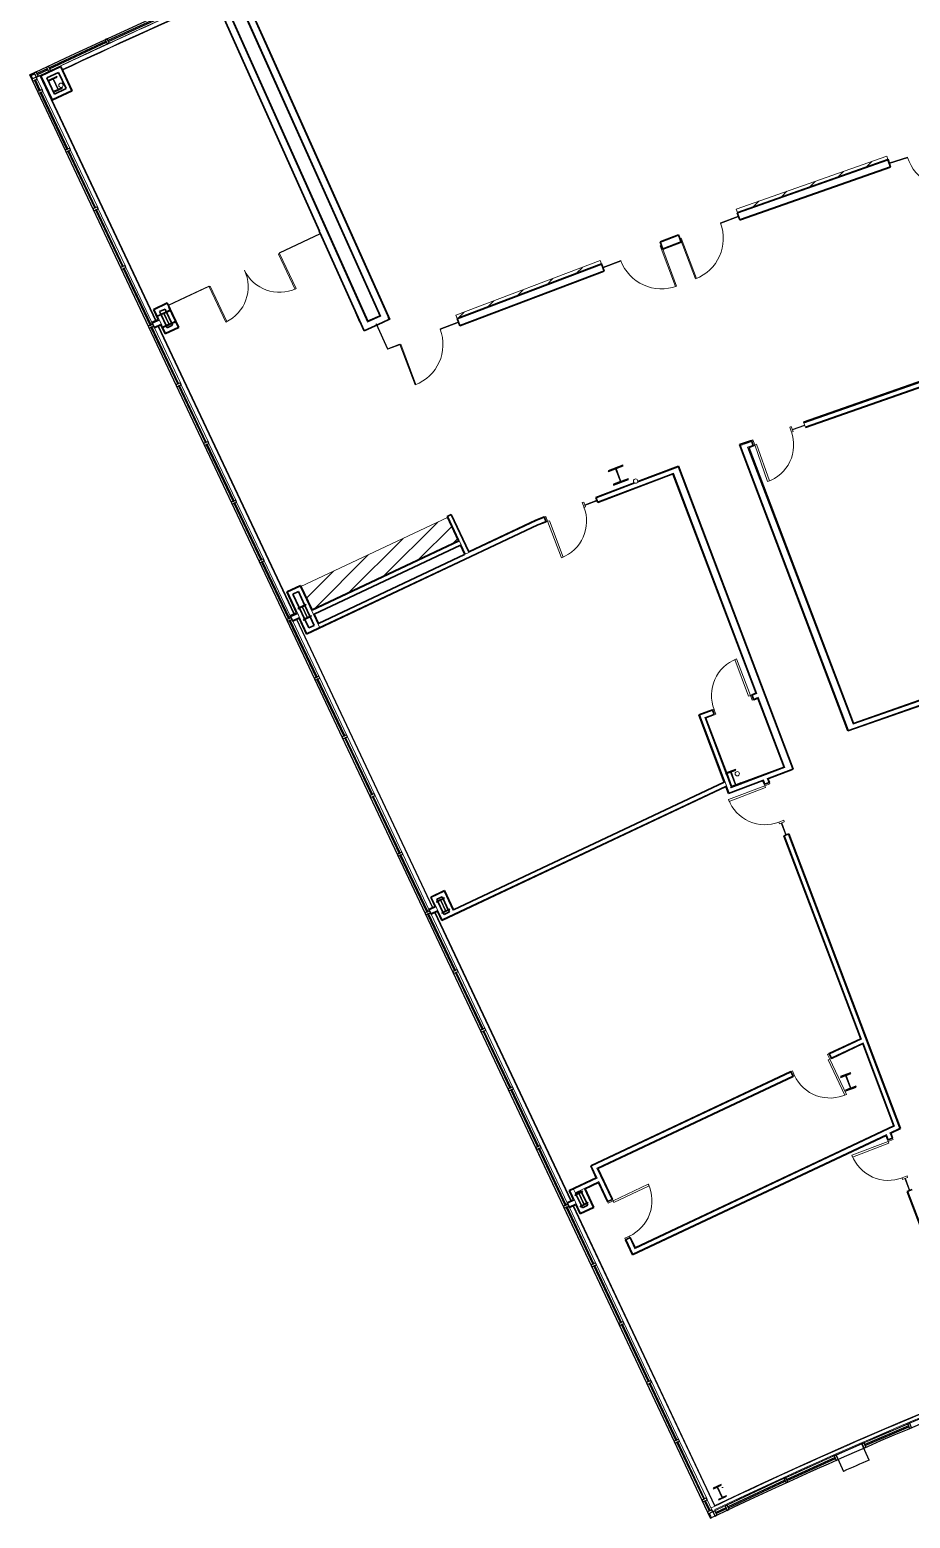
# Model space of a CAD drawing. Header units: millimetres. Extents: x -15988 to 119026, y 0 to 105082.
# Drawn here: x -15988 to 4688, y 0 to 34971 of the extents above; entities that cross this region are included whole.
import ezdxf

# ---------------------------------------------------------------- set-up
doc = ezdxf.new("R2010")
doc.units = ezdxf.units.MM
doc.header["$LTSCALE"] = 25
doc.header["$MEASUREMENT"] = 0
doc.layers.add('PLANON_CONSTRUCTION', color=8, linetype='CONTINUOUS', lineweight=18)
doc.layers.add('PLANON_FLOOR_POLYLINE', color=5, linetype='CONTINUOUS')
pattern_1 = [(0, (0, 0), (61.44, 15.36), [2.534, -43.546, 2.534, -43.546, -245.76]), (0, (0, 0), (61.44, 15.36), [-92.16, 2.534, -89.626, 2.534, -43.546, -107.52]), (0, (0, 0), (61.44, 15.36), [-230.4, 2.534, -28.186, 2.534, -74.266]), (120, (23.04, 7.68), (-44.02215, 45.5286), [2.534, -43.546, 2.534, -43.546, -245.76]), (120, (23.04, 7.68), (-44.02215, 45.5286), [-92.16, 2.534, -89.626, 2.534, -43.546, -107.52]), (120, (23.04, 7.68), (-44.02215, 45.5286), [-230.4, 2.534, -28.186, 2.534, -74.266]), (240, (30.72, 38.4), (-17.41785, -60.8886), [2.534, -43.546, 2.534, -43.546, -245.76]), (240, (30.72, 38.4), (-17.41785, -60.8886), [-92.16, 2.534, -89.626, 2.534, -43.546, -107.52]), (240, (30.72, 38.4), (-17.41785, -60.8886), [-230.4, 2.534, -28.186, 2.534, -74.266])]

msp = doc.modelspace()

# ---------------------------------------------------------------- hatches: boundary and pattern name
at = {"layer": 'PLANON_CONSTRUCTION'}
msp.add_hatch(color=256, dxfattribs=at).paths.add_polyline_path([(190, 430), (374, 516), (369, 528), (280, 486), (163, 736), (251, 778), (246, 790), (62, 703), (67, 691), (156, 733), (273, 483), (186, 440), (187, 437)], flags=0)
at = {"layer": 'PLANON_CONSTRUCTION', "lineweight": 9}
h = msp.add_hatch(dxfattribs=at)
h.set_pattern_fill('FP_1', color=256, style=0, pattern_type=2)
h.set_pattern_definition(pattern_1)
h.paths.add_polyline_path([(278, 721), (287, 723), (287, 724), (278, 722), (278, 721)], flags=0)
h = msp.add_hatch(dxfattribs=at)
h.set_pattern_fill('FP_1', color=256, style=0, pattern_type=2)
h.set_pattern_definition(pattern_1)
h.paths.add_polyline_path([(81, 672), (82, 672), (82, 673), (81, 672)], flags=0)

# ---------------------------------------------------------------- linework, layer by layer
at = {"layer": 'PLANON_CONSTRUCTION', "lineweight": 30}
for p, q in [((-11628, 35690), (-9184, 30238)), ((-8051, 28122), (-11475, 35758)), ((-11186, 35888), (-7763, 28252)), ((-7540, 28168), (-11032, 35957)), ((-15262, 34112), (-15733, 33890)), ((-15589, 33839), (-15313, 33969)), ((-15313, 33969), (-15135, 33591)), ((-14991, 33539), (-15262, 34112)), ((-15733, 33890), (-15462, 33317)), ((-15411, 33461), (-15589, 33839)), ((-15135, 33591), (-15411, 33461)), ((-15462, 33317), (-14991, 33539)), ((4163, 31920), (638, 30680)), ((4224, 31746), (4163, 31920)), ((4167, 31921), (4166, 31921)), ((4166, 31921), (4222, 31745)), ((4223, 31746), (4167, 31921)), ((701, 30507), (4224, 31746)), ((4222, 31745), (4223, 31746)), ((638, 30680), (622, 30674)), ((622, 30674), (687, 30502)), ((687, 30502), (701, 30507)), ((-9184, 30238), (-9190, 30236)), ((-9190, 30236), (-9137, 30124)), ((-9137, 30124), (-9134, 30125)), ((-9134, 30125), (-8136, 27900)), ((-756, 30153), (-1183, 29991)), ((-691, 29980), (-756, 30153)), ((-1183, 29991), (-1118, 29818)), ((-1118, 29818), (-691, 29980)), ((-2561, 29469), (-5951, 28185)), ((-2496, 29297), (-2561, 29469)), ((-5885, 28013), (-2496, 29297)), ((-12760, 28553), (-13081, 28401)), ((-13081, 28401), (-12971, 28167)), ((-12938, 28349), (-12811, 28409)), ((-12909, 28288), (-12938, 28349)), ((-12811, 28409), (-12783, 28348)), ((-12776, 28334), (-12658, 28084)), ((-12489, 27979), (-12760, 28553)), ((-12971, 28167), (-13120, 28096)), ((-13120, 28096), (-13061, 27970)), ((-13061, 27970), (-12911, 28040)), ((-12911, 28040), (-12811, 27828)), ((-12784, 28024), (-12902, 28274)), ((-12811, 27828), (-12489, 27979)), ((-12760, 27971), (-12778, 28010)), ((-12633, 28031), (-12760, 27971)), ((-12652, 28070), (-12633, 28031)), ((-8136, 27900), (-7708, 28092)), ((-7763, 28252), (-8051, 28122)), ((-7708, 28092), (-7540, 28168)), ((-7708, 28092), (-7708, 28092)), ((-5951, 28185), (-5885, 28013)), ((9184, 28202), (2182, 25751)), ((2226, 25627), (9225, 28085)), ((960, 25322), (678, 25224)), ((678, 25224), (3226, 18496)), ((895, 25159), (1040, 25210)), ((1001, 25206), (960, 25322)), ((3357, 18675), (895, 25159)), ((-2650, 23867), (-883, 24536)), ((-755, 24717), (-1711, 24355)), ((-883, 24536), (1068, 19384)), ((1941, 17599), (-755, 24717)), ((-1789, 24326), (-2694, 23983)), ((-2694, 23983), (-2650, 23867)), ((-6091, 23582), (-6189, 23536)), ((-6189, 23536), (-5918, 22962)), ((-5678, 22707), (-6091, 23582)), ((-4101, 23450), (-5678, 22707)), ((-3906, 23524), (-4101, 23450)), ((-3862, 23408), (-3906, 23524)), ((-9486, 20774), (-4053, 23336)), ((-4053, 23336), (-3862, 23408)), ((-5918, 22962), (-9359, 21340)), ((-9313, 21242), (-5872, 22864)), ((-5872, 22864), (-5776, 22660)), ((-5776, 22643), (-9210, 21024)), ((-5776, 22660), (-5782, 22657)), ((-5782, 22657), (-5776, 22643)), ((-9630, 21914), (-9951, 21762)), ((-9951, 21762), (-9721, 21274)), ((-9808, 21711), (-9681, 21770)), ((-9660, 21397), (-9808, 21711)), ((-9681, 21770), (-9534, 21457)), ((-9359, 21340), (-9630, 21914)), ((3226, 18496), (12530, 21752)), ((12499, 21872), (3357, 18675)), ((-9535, 21132), (-9653, 21382)), ((-9527, 21442), (-9408, 21191)), ((-9721, 21274), (-9871, 21204)), ((-9871, 21204), (-9811, 21077)), ((-9811, 21077), (-9662, 21148)), ((-9662, 21148), (-9486, 20774)), ((-9434, 20918), (-9528, 21117)), ((-9401, 21176), (-9308, 20978)), ((-9210, 21024), (-9313, 21242)), ((-9308, 20978), (-9434, 20918)), ((1068, 19384), (970, 19347)), ((970, 19347), (1014, 19231)), ((1014, 19231), (1112, 19268)), ((1112, 19268), (1725, 17650)), ((44, 18996), (-277, 18874)), ((88, 18880), (44, 18996)), ((-277, 18874), (323, 17290)), ((-117, 18802), (88, 18880)), ((371, 17512), (-117, 18802)), ((492, 17194), (378, 17494)), ((1725, 17650), (713, 17267)), ((1347, 17374), (1941, 17599)), ((-6312, 14043), (361, 17189)), ((323, 17290), (-6036, 14292)), ((361, 17189), (424, 17024)), ((424, 17024), (1231, 17330)), ((1231, 17330), (1264, 17244)), ((1264, 17244), (1380, 17288)), ((1380, 17288), (1347, 17374)), ((1839, 16076), (1723, 16033)), ((1723, 16033), (3528, 11266)), ((4460, 9155), (1839, 16076)), ((-6250, 14746), (-6572, 14594)), ((-6036, 14292), (-6250, 14746)), ((-6468, 14375), (-6618, 14304)), ((-6572, 14594), (-6468, 14375)), ((-6428, 14543), (-6302, 14602)), ((-6410, 14504), (-6428, 14543)), ((-6285, 14239), (-6404, 14490)), ((-6302, 14602), (-6283, 14563)), ((-6277, 14550), (-6159, 14298)), ((-6618, 14304), (-6565, 14192)), ((-6565, 14192), (-6416, 14263)), ((-6416, 14263), (-6312, 14043)), ((-6260, 14187), (-6279, 14226)), ((-6134, 14246), (-6260, 14187)), ((-6152, 14285), (-6134, 14246)), ((3528, 11266), (2783, 10915)), ((2783, 10915), (2836, 10803)), ((2836, 10803), (3572, 11150)), ((3572, 11150), (4303, 9218)), ((1887, 10492), (-2814, 8276)), ((1940, 10380), (1887, 10492)), ((-2649, 8217), (1940, 10380)), ((4303, 9218), (-1771, 6354)), ((4232, 9048), (4460, 9155)), ((-1830, 6189), (4120, 8995)), ((4120, 8995), (4160, 8888)), ((4160, 8888), (4276, 8932)), ((4276, 8932), (4232, 9048)), ((-2814, 8276), (-2684, 8000)), ((-2307, 7491), (-2649, 8217)), ((-2684, 8000), (-3321, 7700)), ((-3321, 7700), (-3219, 7482)), ((-2947, 7739), (-2631, 7888)), ((-2741, 7302), (-2947, 7739)), ((-2631, 7888), (-2419, 7439)), ((4735, 7720), (4619, 7676)), ((-3219, 7482), (-3368, 7412)), ((-3368, 7412), (-3315, 7300)), ((-3315, 7300), (-3166, 7370)), ((-3171, 7634), (-3045, 7693)), ((-3160, 7611), (-3171, 7634)), ((-3166, 7370), (-3062, 7151)), ((-3035, 7347), (-3154, 7598)), ((-3045, 7693), (-3034, 7671)), ((-3028, 7658), (-2909, 7406)), ((-2884, 7354), (-3011, 7294)), ((-2903, 7393), (-2884, 7354)), ((-2419, 7439), (-2307, 7491)), ((4619, 7676), (6183, 3546)), ((-3062, 7151), (-2741, 7302)), ((-3011, 7294), (-3029, 7333)), ((-1885, 6595), (-1997, 6543)), ((-1997, 6543), (-1830, 6189)), ((-1771, 6354), (-1885, 6595))]:
    msp.add_line(p, q, dxfattribs=at)
at = {"layer": 'PLANON_CONSTRUCTION'}
for p, q in [((-8059, 28101), (-11489, 35752)), ((-7742, 28244), (-11171, 35894)), ((-14170, 34762), (-12830, 35371)), ((-12782, 35267), (-14123, 34658)), ((-15552, 34118), (-14217, 34740)), ((-14169, 34637), (-15503, 34014)), ((-14217, 34740), (-14198, 34700)), ((-14152, 34721), (-14170, 34762)), ((-10439, 34667), (-10451, 34662)), ((-10451, 34662), (-8118, 29459)), ((-8107, 29464), (-10439, 34667)), ((-15840, 33981), (-15598, 34096)), ((-15549, 33992), (-15791, 33878)), ((-15269, 34091), (-15712, 33883)), ((-15598, 34096), (-15579, 34056)), ((-15533, 34077), (-15552, 34118)), ((-15269, 34091), (-15013, 33547)), ((-15804, 33520), (-15919, 33764)), ((-15750, 33890), (-15833, 33851)), ((-15815, 33813), (-15701, 33569)), ((-15736, 33897), (-15750, 33890)), ((-15750, 33890), (-13037, 28135)), ((-15712, 33883), (-15455, 33338)), ((-15154, 32143), (-15782, 33474)), ((-15679, 33523), (-15051, 32191)), ((-15462, 33317), (-13023, 28142)), ((-15013, 33547), (-15455, 33338)), ((-14504, 30764), (-15133, 32097)), ((-15029, 32145), (-14401, 30813)), ((4169, 31905), (644, 30666)), ((4172, 31906), (4171, 31905)), ((4623, 31976), (4198, 31841)), ((4198, 31841), (4202, 31829)), ((4202, 31829), (4627, 31964)), ((4627, 31964), (4623, 31976)), ((4219, 31761), (696, 30522)), ((3585, 31723), (2610, 31380)), ((2614, 31368), (3589, 31711)), ((3589, 31711), (3585, 31723)), ((4219, 31761), (4217, 31760)), ((2178, 31228), (1203, 30885)), ((1207, 30873), (2183, 31216)), ((2610, 31380), (2178, 31228)), ((2178, 31228), (2183, 31216)), ((2183, 31216), (2178, 31228)), ((2183, 31216), (2614, 31368)), ((2610, 31380), (2614, 31368)), ((2614, 31368), (2610, 31380)), ((1203, 30885), (1207, 30873)), ((-13855, 29386), (-14483, 30718)), ((-14379, 30767), (-13751, 29434)), ((646, 30592), (231, 30434)), ((231, 30434), (235, 30422)), ((235, 30422), (651, 30580)), ((644, 30666), (628, 30659)), ((651, 30580), (646, 30592)), ((696, 30522), (682, 30517)), ((-9166, 30185), (-9580, 29990)), ((-9575, 29979), (-9161, 30174)), ((-9178, 30224), (-9184, 30238)), ((-9178, 30224), (-9183, 30221)), ((-9161, 30174), (-9166, 30185)), ((-9140, 30140), (-9144, 30138)), ((-9134, 30125), (-9140, 30140)), ((-750, 30138), (-1178, 29976)), ((-717, 30068), (-693, 30077)), ((-693, 30077), (-332, 29127)), ((-9580, 29990), (-10131, 29730)), ((-10131, 29730), (-10126, 29719)), ((-10126, 29719), (-9575, 29979)), ((-9580, 29990), (-9575, 29979)), ((-9575, 29979), (-9580, 29990)), ((-1156, 29901), (-1180, 29892)), ((-1180, 29892), (-821, 28942)), ((-1156, 29901), (-797, 28951)), ((-696, 29995), (-1124, 29833)), ((-717, 30068), (-356, 29118)), ((-13730, 29388), (-13120, 28096)), ((-10146, 29702), (-10123, 29713)), ((-10146, 29702), (-9755, 28872)), ((-10123, 29713), (-9735, 28889)), ((-8118, 29459), (-8107, 29464)), ((-2555, 29454), (-5945, 28170)), ((-2562, 29472), (-3132, 29256)), ((-3128, 29244), (-2558, 29460)), ((-2558, 29460), (-2562, 29472)), ((-2109, 29548), (-2525, 29391)), ((-2525, 29391), (-2520, 29379)), ((-2520, 29379), (-2104, 29536)), ((-2104, 29536), (-2109, 29548)), ((-13204, 28006), (-13833, 29340)), ((-2501, 29312), (-5891, 28028)), ((-3132, 29256), (-4046, 28911)), ((-4041, 28900), (-3128, 29244)), ((-3128, 29244), (-3132, 29256)), ((-3132, 29256), (-3128, 29244)), ((-12337, 28690), (-12736, 28502)), ((-12731, 28491), (-12332, 28679)), ((-11786, 28950), (-12337, 28690)), ((-12337, 28690), (-12332, 28679)), ((-12332, 28679), (-12337, 28690)), ((-12332, 28679), (-11780, 28939)), ((-11780, 28939), (-11786, 28950)), ((-11754, 28944), (-11777, 28933)), ((-11777, 28933), (-11386, 28103)), ((-11754, 28944), (-11363, 28114)), ((-4473, 28750), (-5386, 28405)), ((-5382, 28393), (-4469, 28738)), ((-4469, 28738), (-4473, 28750)), ((-4046, 28911), (-4041, 28900)), ((-12767, 28531), (-13060, 28393)), ((-13060, 28393), (-12804, 27849)), ((-12736, 28502), (-12731, 28491)), ((-12728, 28448), (-12511, 27987)), ((-5386, 28405), (-5953, 28191)), ((-5948, 28179), (-5382, 28393)), ((-5386, 28405), (-5382, 28393)), ((-5382, 28393), (-5386, 28405)), ((-13113, 28082), (-12964, 28152)), ((-13107, 28067), (-12943, 28145)), ((-13067, 27984), (-12904, 28061)), ((-12977, 28009), (-9787, 21243)), ((-12963, 28016), (-9773, 21250)), ((-12511, 27987), (-12804, 27849)), ((-7742, 28244), (-8059, 28101)), ((-7845, 28063), (-7856, 28058)), ((-7856, 28058), (-7591, 27467)), ((-7580, 27472), (-7845, 28063)), ((-7577, 28210), (-7562, 28216)), ((-7555, 28161), (-7577, 28210)), ((-5920, 28106), (-6352, 27942)), ((-6348, 27931), (-5916, 28094)), ((-5953, 28191), (-5948, 28179)), ((-5916, 28094), (-5920, 28106)), ((9189, 28186), (2191, 25725)), ((9220, 28100), (2221, 25640)), ((-12555, 26629), (-13183, 27960)), ((-13061, 27970), (-12451, 26677)), ((-6352, 27942), (-6348, 27931)), ((-7591, 27467), (-7580, 27472)), ((-7303, 27584), (-7588, 27476)), ((-7588, 27476), (-7583, 27464)), ((-7583, 27464), (-7298, 27572)), ((-7298, 27572), (-7303, 27584)), ((-7300, 27578), (-7277, 27587)), ((-7300, 27578), (-6941, 26627)), ((-7277, 27587), (-6918, 26636)), ((-11905, 25250), (-12533, 26583)), ((-12430, 26631), (-11801, 25299)), ((1895, 25650), (1859, 25637)), ((1859, 25637), (1900, 25520)), ((1936, 25533), (1895, 25650)), ((1936, 25533), (1900, 25520)), ((2206, 25683), (1918, 25582)), ((1918, 25582), (1923, 25570)), ((1923, 25570), (2210, 25671)), ((2226, 25627), (2182, 25751)), ((-11255, 23872), (-11883, 25204)), ((-11780, 25253), (-11152, 23920)), ((969, 25296), (703, 25202)), ((3236, 18519), (706, 25203)), ((999, 25211), (867, 25164)), ((996, 25335), (960, 25322)), ((960, 25322), (1001, 25206)), ((1037, 25218), (996, 25335)), ((1001, 25206), (1037, 25218)), ((1079, 25233), (1037, 25218)), ((1037, 25218), (1339, 24355)), ((1381, 24370), (1079, 25233)), ((3348, 18655), (867, 25164)), ((-874, 24557), (-2656, 23882)), ((-764, 24697), (-1722, 24334)), ((1089, 19374), (-874, 24557)), ((1920, 17608), (-764, 24697)), ((-1768, 24317), (-2689, 23968)), ((1339, 24355), (1381, 24370)), ((-10605, 22493), (-11233, 23826)), ((-11130, 23875), (-10502, 22542)), ((-2979, 23875), (-3015, 23861)), ((-3015, 23861), (-2971, 23746)), ((-2936, 23759), (-2979, 23875)), ((-2669, 23916), (-2954, 23808)), ((-2954, 23808), (-2950, 23796)), ((-2950, 23796), (-2665, 23904)), ((-2665, 23904), (-2669, 23916)), ((-6174, 23543), (-5755, 22653)), ((-5776, 22643), (-4095, 23435)), ((-3900, 23509), (-4095, 23435)), ((-3870, 23538), (-3906, 23524)), ((-3906, 23524), (-3862, 23408)), ((-3826, 23422), (-3870, 23538)), ((-3785, 23437), (-3826, 23422)), ((-3461, 22582), (-3785, 23437)), ((-2936, 23759), (-2971, 23746)), ((-9478, 20796), (-4059, 23351)), ((-3868, 23423), (-4059, 23351)), ((-3862, 23408), (-3826, 23422)), ((-3826, 23422), (-3502, 22567)), ((-9367, 21319), (-5897, 22954)), ((-5872, 22864), (-5858, 22871)), ((-9955, 21115), (-10583, 22447)), ((-10480, 22496), (-9871, 21204)), ((-5671, 22692), (-5678, 22707)), ((-3502, 22567), (-3461, 22582)), ((-9637, 21893), (-9930, 21755)), ((-9930, 21755), (-9478, 20796)), ((-9637, 21893), (-9185, 20934)), ((12526, 21768), (3236, 18519)), ((12503, 21857), (3347, 18655)), ((-9305, 19736), (-9933, 21069)), ((-9864, 21189), (-9715, 21260)), ((-9857, 21175), (-9693, 21252)), ((-9818, 21092), (-9654, 21169)), ((-9811, 21077), (-9202, 19785)), ((-9728, 21117), (-6534, 14343)), ((-9713, 21123), (-6520, 14350)), ((-9327, 21235), (-9313, 21242)), ((-9224, 21017), (-9210, 21024)), ((611, 20188), (569, 20172)), ((569, 20172), (893, 19317)), ((934, 19333), (611, 20188)), ((-8655, 18358), (-9283, 19690)), ((-9180, 19739), (-8552, 18407)), ((893, 19317), (934, 19333)), ((970, 19347), (934, 19333)), ((934, 19333), (978, 19217)), ((1014, 19231), (970, 19347)), ((976, 19332), (1089, 19374)), ((1008, 19246), (1121, 19288)), ((1745, 17640), (1121, 19288)), ((-256, 18865), (49, 18981)), ((-138, 18812), (82, 18895)), ((79, 19009), (44, 18996)), ((44, 18996), (88, 18880)), ((123, 18893), (79, 19009)), ((88, 18880), (123, 18893)), ((978, 19217), (1014, 19231)), ((-256, 18865), (433, 17045)), ((-138, 18812), (356, 17507)), ((-8005, 16979), (-8634, 18312)), ((-8530, 18361), (-7902, 17028)), ((363, 17488), (477, 17188)), ((1745, 17640), (486, 17164)), ((1920, 17608), (1327, 17383)), ((370, 17211), (-6304, 14064)), ((323, 17290), (337, 17297)), ((1277, 17208), (422, 16884)), ((1240, 17351), (433, 17045)), ((438, 16843), (1293, 17167)), ((484, 17170), (486, 17164)), ((1279, 17250), (1240, 17351)), ((1380, 17288), (1264, 17244)), ((1264, 17244), (1277, 17208)), ((1277, 17208), (1393, 17252)), ((1293, 17167), (1277, 17208)), ((1365, 17282), (1327, 17383)), ((1393, 17252), (1380, 17288)), ((-7355, 15601), (-7984, 16933)), ((-7880, 16982), (-7252, 15650)), ((422, 16884), (438, 16843)), ((1717, 16397), (1601, 16353)), ((1601, 16353), (1615, 16318)), ((1615, 16318), (1731, 16361)), ((1671, 16339), (1659, 16334)), ((1659, 16334), (1767, 16049)), ((1779, 16054), (1671, 16339)), ((1731, 16361), (1717, 16397)), ((3548, 11258), (1738, 16038)), ((1767, 16049), (1779, 16054)), ((4440, 9163), (1824, 16071)), ((-6706, 14222), (-7334, 15555)), ((-7230, 15604), (-6618, 14304)), ((-6258, 14725), (-6551, 14587)), ((-6258, 14725), (-6051, 14285)), ((-6447, 14367), (-6611, 14290)), ((-6551, 14587), (-6304, 14064)), ((-6056, 12844), (-6684, 14176)), ((-6408, 14284), (-6572, 14207)), ((-6565, 14192), (-5952, 12893)), ((-6482, 14231), (-3285, 7451)), ((-6467, 14238), (-3270, 7458)), ((-6051, 14285), (-6036, 14292)), ((-5406, 11465), (-6034, 12798)), ((-5931, 12847), (-5302, 11514)), ((-4756, 10087), (-5384, 11420)), ((-5281, 11468), (-4652, 10136)), ((3548, 11258), (2790, 10900)), ((2748, 10898), (2783, 10915)), ((2801, 10786), (2748, 10898)), ((2783, 10915), (2836, 10803)), ((3581, 11172), (2829, 10817)), ((4323, 9210), (3581, 11172)), ((1887, 10492), (1921, 10509)), ((1940, 10380), (1887, 10492)), ((1921, 10509), (1974, 10397)), ((2761, 10768), (2801, 10786)), ((3151, 9940), (2761, 10768)), ((2836, 10803), (2801, 10786)), ((2801, 10786), (3191, 9959)), ((1894, 10478), (-2793, 8268)), ((1933, 10395), (-2670, 8224)), ((1974, 10397), (1940, 10380)), ((-4106, 8709), (-4734, 10041)), ((-4631, 10090), (-4002, 8757)), ((3191, 9959), (3151, 9940)), ((4323, 9210), (-1778, 6333)), ((4440, 9163), (4212, 9056)), ((4129, 9016), (-1822, 6210)), ((4174, 8852), (3319, 8528)), ((3334, 8487), (4190, 8810)), ((4175, 8893), (4129, 9016)), ((4276, 8932), (4160, 8888)), ((4160, 8888), (4174, 8852)), ((4174, 8852), (4290, 8896)), ((4190, 8810), (4174, 8852)), ((4261, 8926), (4212, 9056)), ((4290, 8896), (4276, 8932)), ((-3455, 7329), (-4084, 8663)), ((-3981, 8711), (-3368, 7412)), ((3319, 8528), (3334, 8487)), ((-2663, 7993), (-2793, 8268)), ((-2321, 7485), (-2670, 8224)), ((-2663, 7993), (-3300, 7692)), ((-3217, 7731), (-3171, 7634)), ((-2623, 7910), (-3178, 7648)), ((-3051, 7708), (-3045, 7693)), ((-2968, 7747), (-2762, 7310)), ((-2405, 7445), (-2623, 7910)), ((-2291, 7457), (-1464, 7847)), ((-1445, 7807), (-2272, 7417)), ((-1464, 7847), (-1445, 7807)), ((4613, 8041), (4498, 7997)), ((4498, 7997), (4511, 7961)), ((4511, 7961), (4627, 8005)), ((4575, 7985), (4563, 7981)), ((4563, 7981), (4671, 7696)), ((4683, 7700), (4575, 7985)), ((4627, 8005), (4613, 8041)), ((4671, 7696), (4683, 7700)), ((-3198, 7475), (-3361, 7397)), ((-3158, 7391), (-3322, 7314)), ((-3300, 7692), (-3055, 7172)), ((-3218, 7346), (103, 302)), ((-2419, 7439), (-2307, 7491)), ((-2403, 7404), (-2419, 7439)), ((-2291, 7457), (-2403, 7404)), ((-2307, 7491), (-2291, 7457)), ((-2272, 7417), (-2291, 7457)), ((6209, 3522), (4634, 7682)), ((-2806, 5951), (-3434, 7283)), ((-3315, 7300), (-2702, 5999)), ((-3232, 7339), (89, 295)), ((-2762, 7310), (-3055, 7172)), ((-2013, 6577), (-1901, 6630)), ((-1997, 6543), (-2013, 6577)), ((-1885, 6595), (-1997, 6543)), ((-1822, 6210), (-1982, 6549)), ((-1901, 6630), (-1885, 6595)), ((-1778, 6333), (-1899, 6589)), ((-2680, 5953), (-2052, 4621)), ((-2156, 4572), (-2784, 5905)), ((-2031, 4575), (-1401, 3239)), ((-1504, 3191), (-2134, 4526)), ((-1379, 3194), (-750, 1858)), ((-853, 1809), (-1483, 3145)), ((4443, 2257), (5540, 2717)), ((4677, 2231), (6038, 2797)), ((3350, 1785), (4443, 2257)), ((3604, 1771), (4629, 2211)), ((4674, 2106), (3649, 1666)), ((4629, 2211), (4647, 2171)), ((4694, 2190), (4677, 2231)), ((-202, 428), (-831, 1763)), ((-728, 1812), (-98, 477)), ((2263, 1302), (3350, 1785)), ((3555, 1750), (3558, 1751)), ((1771, 953), (2906, 1464)), ((1180, 808), (2263, 1302)), ((2953, 1359), (1818, 849)), ((103, 302), (1180, 808)), ((388, 310), (1724, 932)), ((1773, 828), (436, 207)), ((1724, 932), (1743, 892)), ((1790, 913), (1771, 953)), ((-72, 152), (-180, 382)), ((-77, 431), (32, 201)), ((98, 201), (109, 178)), ((102, 175), (341, 289)), ((109, 178), (124, 186)), ((390, 185), (151, 72)), ((341, 289), (360, 248)), ((406, 270), (388, 310))]:
    msp.add_line(p, q, dxfattribs=at)
at = {"layer": 'PLANON_CONSTRUCTION', "lineweight": 9}
for p, q in [((-10451, 34662), (-11030, 35954)), ((-11019, 35959), (-10439, 34667)), ((-10439, 34667), (-10451, 34662)), ((4136, 31999), (602, 30756)), ((3652, 31740), (3788, 31877)), ((4163, 31920), (4136, 31999)), ((2997, 31516), (3124, 31643)), ((1667, 31049), (1794, 31176)), ((2332, 31282), (2459, 31409)), ((993, 30805), (1130, 30942)), ((602, 30756), (630, 30677)), ((630, 30677), (638, 30680)), ((-8107, 29464), (-8118, 29459)), ((-7539, 28166), (-8118, 29459)), ((-8107, 29464), (-7527, 28172)), ((-2591, 29547), (-5984, 28262)), ((-3149, 29250), (-3011, 29388)), ((-2562, 29472), (-2591, 29547)), ((-3841, 28989), (-3704, 29125)), ((-4534, 28727), (-4398, 28863)), ((-8340, 28323), (-8328, 28329)), ((-8328, 28329), (-8230, 28108)), ((-8230, 28108), (-8328, 28329)), ((-5919, 28204), (-5786, 28337)), ((-5226, 28466), (-5092, 28600)), ((-8241, 28103), (-8340, 28323)), ((-8230, 28108), (-8241, 28103)), ((-7527, 28172), (-7539, 28166)), ((-5984, 28262), (-5954, 28184)), ((-5954, 28184), (-5951, 28185)), ((-6178, 23513), (-9619, 21891)), ((-7682, 22130), (-6407, 23405)), ((-6867, 22515), (-6079, 23303)), ((-8498, 21746), (-7223, 23021)), ((-6051, 22899), (-5941, 23010)), ((-9313, 21361), (-8038, 22636)), ((-9489, 21616), (-8854, 22252))]:
    msp.add_line(p, q, dxfattribs=at)
at = {"layer": 'PLANON_CONSTRUCTION', "lineweight": 25}
for p, q in [((-12811, 35330), (-14152, 34721)), ((-14142, 34698), (-12801, 35307)), ((-14198, 34700), (-15533, 34077)), ((-15522, 34054), (-14188, 34677)), ((-14188, 34677), (-14198, 34700)), ((-14152, 34721), (-14142, 34698)), ((-15885, 33959), (-15988, 33911)), ((-15954, 33898), (-15874, 33936)), ((-15874, 33936), (-15885, 33959)), ((-15579, 34056), (-15821, 33941)), ((-15821, 33941), (-15810, 33918)), ((-15810, 33918), (-15568, 34033)), ((-15568, 34033), (-15579, 34056)), ((-15533, 34077), (-15522, 34054)), ((-15988, 33911), (-15977, 33888)), ((-15977, 33888), (-15940, 33810)), ((-15918, 33821), (-15954, 33898)), ((-15837, 33859), (-15940, 33810)), ((-15940, 33810), (-15918, 33821)), ((-15940, 33810), (-15919, 33764)), ((-15919, 33764), (-15815, 33813)), ((-15856, 33794), (-15879, 33783)), ((-15879, 33783), (-15764, 33539)), ((-15741, 33550), (-15856, 33794)), ((-15815, 33813), (-15837, 33859)), ((-15352, 33873), (-15536, 33786)), ((-15536, 33786), (-15531, 33775)), ((-15531, 33775), (-15442, 33816)), ((-15442, 33816), (-15324, 33567)), ((-15435, 33820), (-15347, 33861)), ((-15318, 33570), (-15435, 33820)), ((-15407, 33513), (-15223, 33600)), ((-15347, 33861), (-15352, 33873)), ((-15229, 33612), (-15318, 33570)), ((-15223, 33600), (-15229, 33612)), ((-15764, 33539), (-15741, 33550)), ((-15719, 33504), (-15742, 33493)), ((-15742, 33493), (-15114, 32162)), ((-15091, 32172), (-15719, 33504)), ((-15324, 33567), (-15413, 33525)), ((-15413, 33525), (-15407, 33513)), ((-15114, 32162), (-15091, 32172)), ((-15070, 32126), (-15093, 32116)), ((-15093, 32116), (-14464, 30783)), ((-14441, 30794), (-15070, 32126)), ((-14464, 30783), (-14441, 30794)), ((-14420, 30748), (-14443, 30737)), ((-14443, 30737), (-13814, 29405)), ((-13791, 29415), (-14420, 30748)), ((-13814, 29405), (-13791, 29415)), ((-13770, 29369), (-13793, 29359)), ((-13793, 29359), (-13164, 28025)), ((-13141, 28036), (-13770, 29369)), ((-12708, 28383), (-12984, 28253)), ((-12835, 28306), (-12701, 28369)), ((-12701, 28369), (-12708, 28383)), ((-13164, 28025), (-13141, 28036)), ((-13119, 27990), (-13142, 27979)), ((-13142, 27979), (-12515, 26648)), ((-12492, 26658), (-13119, 27990)), ((-12984, 28253), (-12977, 28239)), ((-12977, 28239), (-12844, 28302)), ((-12726, 28052), (-12859, 27989)), ((-12859, 27989), (-12853, 27975)), ((-12853, 27975), (-12577, 28105)), ((-12844, 28302), (-12726, 28052)), ((-12717, 28056), (-12835, 28306)), ((-12583, 28119), (-12717, 28056)), ((-12577, 28105), (-12583, 28119)), ((-12515, 26648), (-12492, 26658)), ((-12470, 26613), (-12493, 26602)), ((-12493, 26602), (-11865, 25269)), ((-11842, 25280), (-12470, 26613)), ((-11865, 25269), (-11842, 25280)), ((-11820, 25234), (-11843, 25223)), ((-11843, 25223), (-11215, 23891)), ((-11192, 23902), (-11820, 25234)), ((-2057, 24743), (-2404, 24612)), ((-2404, 24612), (-2397, 24593)), ((-2397, 24593), (-2229, 24657)), ((-2229, 24657), (-2115, 24356)), ((-2217, 24661), (-2050, 24725)), ((-2104, 24361), (-2217, 24661)), ((-2050, 24725), (-2057, 24743)), ((-2115, 24356), (-2283, 24293)), ((-2283, 24293), (-2276, 24274)), ((-2276, 24274), (-1929, 24406)), ((-1936, 24424), (-2104, 24361)), ((-1929, 24406), (-1936, 24424)), ((-11215, 23891), (-11192, 23902)), ((-11170, 23856), (-11193, 23845)), ((-11193, 23845), (-10565, 22512)), ((-10542, 22523), (-11170, 23856)), ((-10565, 22512), (-10542, 22523)), ((-10520, 22477), (-10543, 22466)), ((-10543, 22466), (-9915, 21134)), ((-9892, 21145), (-10520, 22477)), ((-9504, 21471), (-9690, 21383)), ((-9690, 21383), (-9683, 21368)), ((-9683, 21368), (-9594, 21410)), ((-9594, 21410), (-9476, 21159)), ((-9586, 21414), (-9497, 21456)), ((-9467, 21163), (-9586, 21414)), ((-9497, 21456), (-9504, 21471)), ((-9915, 21134), (-9892, 21145)), ((-9870, 21099), (-9893, 21088)), ((-9893, 21088), (-9265, 19755)), ((-9242, 19766), (-9870, 21099)), ((-9476, 21159), (-9564, 21118)), ((-9564, 21118), (-9557, 21103)), ((-9557, 21103), (-9372, 21190)), ((-9379, 21205), (-9467, 21163)), ((-9372, 21190), (-9379, 21205)), ((-9265, 19755), (-9242, 19766)), ((-9220, 19720), (-9243, 19709)), ((-9243, 19709), (-8615, 18377)), ((-8592, 18388), (-9220, 19720)), ((-8615, 18377), (-8592, 18388)), ((-8570, 18342), (-8593, 18331)), ((-8593, 18331), (-7965, 16998)), ((-7942, 17009), (-8570, 18342)), ((589, 17595), (349, 17504)), ((349, 17504), (356, 17486)), ((356, 17486), (471, 17529)), ((471, 17529), (585, 17229)), ((482, 17533), (596, 17576)), ((595, 17233), (482, 17533)), ((596, 17576), (589, 17595)), ((585, 17229), (470, 17186)), ((470, 17186), (477, 17167)), ((477, 17167), (717, 17258)), ((710, 17276), (595, 17233)), ((717, 17258), (710, 17276)), ((-7965, 16998), (-7942, 17009)), ((-7920, 16963), (-7943, 16952)), ((-7943, 16952), (-7315, 15620)), ((-7292, 15631), (-7920, 16963)), ((-7315, 15620), (-7292, 15631)), ((-7271, 15585), (-7294, 15574)), ((-7294, 15574), (-6665, 14241)), ((-6642, 14252), (-7271, 15585)), ((-6254, 14577), (-6439, 14490)), ((-6439, 14490), (-6433, 14477)), ((-6433, 14477), (-6344, 14518)), ((-6344, 14518), (-6226, 14267)), ((-6337, 14522), (-6248, 14564)), ((-6218, 14270), (-6337, 14522)), ((-6248, 14564), (-6254, 14577)), ((-6665, 14241), (-6642, 14252)), ((-6621, 14206), (-6644, 14195)), ((-6644, 14195), (-6015, 12863)), ((-5992, 12874), (-6621, 14206)), ((-6226, 14267), (-6314, 14225)), ((-6314, 14225), (-6308, 14212)), ((-6308, 14212), (-6123, 14299)), ((-6129, 14312), (-6218, 14270)), ((-6123, 14299), (-6129, 14312)), ((-6015, 12863), (-5992, 12874)), ((-5971, 12828), (-5994, 12817)), ((-5994, 12817), (-5365, 11484)), ((-5342, 11495), (-5971, 12828)), ((-5365, 11484), (-5342, 11495)), ((-5321, 11449), (-5344, 11439)), ((-5344, 11439), (-4716, 10106)), ((-4693, 10117), (-5321, 11449)), ((3289, 10467), (3049, 10376)), ((3049, 10376), (3056, 10358)), ((3056, 10358), (3170, 10401)), ((3170, 10401), (3284, 10101)), ((3181, 10405), (3296, 10448)), ((3295, 10105), (3181, 10405)), ((3296, 10448), (3289, 10467)), ((3409, 10148), (3295, 10105)), ((3416, 10130), (3409, 10148)), ((-4716, 10106), (-4693, 10117)), ((-4671, 10071), (-4694, 10060)), ((-4694, 10060), (-4066, 8728)), ((-4043, 8738), (-4671, 10071)), ((3284, 10101), (3169, 10058)), ((3169, 10058), (3176, 10039)), ((3176, 10039), (3416, 10130)), ((-4066, 8728), (-4043, 8738)), ((-4021, 8692), (-4044, 8682)), ((-4044, 8682), (-3415, 7348)), ((-3392, 7359), (-4021, 8692)), ((-3415, 7348), (-3392, 7359)), ((-3005, 7685), (-3190, 7597)), ((-3190, 7597), (-3183, 7584)), ((-3183, 7584), (-3095, 7626)), ((-3095, 7626), (-2976, 7374)), ((-3087, 7630), (-2998, 7671)), ((-2968, 7378), (-3087, 7630)), ((-2976, 7374), (-3065, 7333)), ((-3059, 7319), (-2874, 7407)), ((-2998, 7671), (-3005, 7685)), ((-2880, 7420), (-2968, 7378)), ((-2874, 7407), (-2880, 7420)), ((-3371, 7313), (-3394, 7302)), ((-3394, 7302), (-2765, 5970)), ((-2742, 5980), (-3371, 7313)), ((-3065, 7333), (-3059, 7319)), ((-2765, 5970), (-2742, 5980)), ((-2721, 5934), (-2744, 5924)), ((-2744, 5924), (-2115, 4591)), ((-2092, 4602), (-2721, 5934)), ((-2115, 4591), (-2092, 4602)), ((-2071, 4556), (-2094, 4545)), ((-1441, 3221), (-2071, 4556)), ((-2094, 4545), (-1464, 3210)), ((-1464, 3210), (-1441, 3221)), ((-1419, 3175), (-1442, 3164)), ((-1442, 3164), (-813, 1828)), ((-790, 1839), (-1419, 3175)), ((4647, 2171), (3622, 1730)), ((3632, 1707), (4657, 2147)), ((4657, 2147), (4647, 2171)), ((-813, 1828), (-790, 1839)), ((-768, 1793), (-791, 1782)), ((-791, 1782), (-162, 447)), ((-139, 458), (-768, 1793)), ((3555, 1750), (2950, 1484)), ((3723, 1366), (3555, 1750)), ((2924, 1423), (1790, 913)), ((1800, 890), (2934, 1400)), ((2952, 1485), (2906, 1464)), ((2906, 1464), (2953, 1359)), ((2934, 1400), (2924, 1423)), ((2950, 1484), (3119, 1100)), ((2999, 1380), (2952, 1485)), ((3622, 1730), (3632, 1707)), ((2953, 1359), (2999, 1380)), ((246, 790), (62, 703)), ((62, 703), (67, 691)), ((67, 691), (156, 733)), ((156, 733), (273, 483)), ((163, 736), (251, 778)), ((280, 486), (163, 736)), ((251, 778), (246, 790)), ((1743, 892), (406, 270)), ((417, 247), (1754, 869)), ((1754, 869), (1743, 892)), ((1790, 913), (1800, 890)), ((-162, 447), (-139, 458)), ((-117, 412), (-140, 401)), ((-140, 401), (-32, 171)), ((-9, 182), (-117, 412)), ((273, 483), (185, 441)), ((185, 441), (190, 430)), ((190, 430), (374, 516)), ((369, 528), (280, 486)), ((374, 516), (369, 528)), ((-26, 114), (-49, 103)), ((-49, 103), (0, 0)), ((-32, 171), (-9, 182)), ((12, 34), (-26, 114)), ((0, 0), (23, 11)), ((360, 248), (121, 135)), ((121, 135), (132, 112)), ((132, 112), (371, 225)), ((371, 225), (360, 248)), ((406, 270), (417, 247))]:
    msp.add_line(p, q, dxfattribs=at)
at = {"layer": 'PLANON_CONSTRUCTION', "lineweight": 25, "extrusion": (0, 0, -1)}
for p, q in [((-14171, 34762), (-14217, 34740)), ((-14217, 34740), (-14169, 34637)), ((-14123, 34658), (-14171, 34762)), ((-14169, 34637), (-14123, 34658)), ((-15840, 33981), (-15886, 33959)), ((-15886, 33959), (-15837, 33856)), ((-15791, 33878), (-15840, 33981)), ((-15552, 34118), (-15598, 34096)), ((-15598, 34096), (-15549, 33992)), ((-15503, 34014), (-15552, 34118)), ((-15549, 33992), (-15503, 34014)), ((-15837, 33856), (-15791, 33878)), ((-15701, 33569), (-15804, 33520)), ((-15804, 33520), (-15782, 33474)), ((-15782, 33474), (-15679, 33523)), ((-15679, 33523), (-15701, 33569)), ((-15051, 32191), (-15154, 32143)), ((-15029, 32145), (-15051, 32191)), ((-15154, 32143), (-15133, 32097)), ((-15133, 32097), (-15029, 32145)), ((-14401, 30813), (-14504, 30764)), ((-14379, 30767), (-14401, 30813)), ((-14504, 30764), (-14483, 30718)), ((-14483, 30718), (-14379, 30767)), ((-13751, 29434), (-13855, 29386)), ((-13855, 29386), (-13833, 29340)), ((-13833, 29340), (-13730, 29388)), ((-13730, 29388), (-13751, 29434)), ((-13101, 28055), (-13204, 28006)), ((-13204, 28006), (-13183, 27960)), ((-13183, 27960), (-13079, 28009)), ((-13079, 28009), (-13101, 28055)), ((-12451, 26677), (-12555, 26629)), ((-12555, 26629), (-12533, 26583)), ((-12533, 26583), (-12430, 26631)), ((-12430, 26631), (-12451, 26677)), ((-11801, 25299), (-11905, 25250)), ((-11905, 25250), (-11883, 25204)), ((-11883, 25204), (-11780, 25253)), ((-11780, 25253), (-11801, 25299)), ((-11152, 23920), (-11255, 23872)), ((-11255, 23872), (-11233, 23826)), ((-11233, 23826), (-11130, 23875)), ((-11130, 23875), (-11152, 23920)), ((-10502, 22542), (-10605, 22493)), ((-10605, 22493), (-10583, 22447)), ((-10583, 22447), (-10480, 22496)), ((-10480, 22496), (-10502, 22542)), ((-9852, 21164), (-9955, 21115)), ((-9955, 21115), (-9933, 21069)), ((-9933, 21069), (-9830, 21118)), ((-9830, 21118), (-9852, 21164)), ((-9202, 19785), (-9305, 19736)), ((-9305, 19736), (-9283, 19690)), ((-9283, 19690), (-9180, 19739)), ((-9180, 19739), (-9202, 19785)), ((-8552, 18407), (-8655, 18358)), ((-8655, 18358), (-8634, 18312)), ((-8634, 18312), (-8530, 18361)), ((-8530, 18361), (-8552, 18407)), ((-7902, 17028), (-8005, 16979)), ((-8005, 16979), (-7984, 16933)), ((-7984, 16933), (-7880, 16982)), ((-7880, 16982), (-7902, 17028)), ((-7252, 15650), (-7355, 15601)), ((-7355, 15601), (-7334, 15555)), ((-7334, 15555), (-7230, 15604)), ((-7230, 15604), (-7252, 15650)), ((-6602, 14271), (-6706, 14222)), ((-6706, 14222), (-6684, 14176)), ((-6684, 14176), (-6580, 14225)), ((-6580, 14225), (-6602, 14271)), ((-5952, 12893), (-6056, 12844)), ((-6056, 12844), (-6034, 12798)), ((-6034, 12798), (-5931, 12847)), ((-5931, 12847), (-5952, 12893)), ((-5302, 11514), (-5406, 11465)), ((-5406, 11465), (-5384, 11420)), ((-5384, 11420), (-5281, 11468)), ((-5281, 11468), (-5302, 11514)), ((-4652, 10136), (-4756, 10087)), ((-4756, 10087), (-4734, 10041)), ((-4734, 10041), (-4631, 10090)), ((-4631, 10090), (-4652, 10136)), ((-4002, 8757), (-4106, 8709)), ((-3981, 8711), (-4002, 8757)), ((-4106, 8709), (-4084, 8663)), ((-4084, 8663), (-3981, 8711)), ((-3352, 7378), (-3455, 7329)), ((-3330, 7332), (-3352, 7378)), ((-3455, 7329), (-3434, 7283)), ((-3434, 7283), (-3330, 7332)), ((-2702, 5999), (-2806, 5951)), ((-2806, 5951), (-2784, 5905)), ((-2784, 5905), (-2680, 5953)), ((-2680, 5953), (-2702, 5999)), ((-2052, 4621), (-2156, 4572)), ((-2156, 4572), (-2134, 4526)), ((-2134, 4526), (-2031, 4575)), ((-2031, 4575), (-2052, 4621)), ((-1401, 3239), (-1504, 3191)), ((-1504, 3191), (-1483, 3145)), ((-1483, 3145), (-1379, 3194)), ((-1379, 3194), (-1401, 3239)), ((4676, 2231), (4630, 2212)), ((4630, 2212), (4674, 2106)), ((4674, 2106), (4721, 2126)), ((4721, 2126), (4676, 2231)), ((-750, 1858), (-853, 1809)), ((-853, 1809), (-831, 1763)), ((-831, 1763), (-728, 1812)), ((-728, 1812), (-750, 1858)), ((3604, 1771), (3558, 1751)), ((3558, 1751), (3603, 1646)), ((3649, 1666), (3604, 1771)), ((3603, 1646), (3649, 1666)), ((1771, 953), (1725, 932)), ((1725, 932), (1772, 828)), ((1818, 849), (1771, 953)), ((1772, 828), (1818, 849)), ((-98, 477), (-202, 428)), ((-202, 428), (-180, 382)), ((-180, 382), (-77, 431)), ((-77, 431), (-98, 477)), ((32, 201), (-72, 152)), ((-72, 152), (-50, 106)), ((-50, 106), (53, 155)), ((53, 155), (32, 201)), ((102, 175), (56, 153)), ((56, 153), (105, 50)), ((151, 72), (102, 175)), ((105, 50), (151, 72)), ((387, 310), (341, 289)), ((341, 289), (390, 185)), ((436, 207), (387, 310)), ((390, 185), (436, 207))]:
    msp.add_line(p, q, dxfattribs=at)
at = {"layer": 'PLANON_CONSTRUCTION'}
for centre, radius, start, end in [((49176, -102872), 151391, 113.69286, 115.38924), ((49176, -102872), 151299, 113.69294, 115.19214), ((49176, -102872), 151283, 113.69295, 115.19213), ((-15258, 33668), 50.8, 90, 180), ((-15258, 33668), 50.8, 180, 0), ((-15258, 33668), 50.8, 0, 90), ((-1760, 24366), 50.8, 90, 180), ((-1760, 24366), 50.8, 180, 0), ((-1760, 24366), 50.8, 0, 90), ((628, 17492), 50.8, 90, 180), ((628, 17492), 50.8, 180, 0), ((628, 17492), 50.8, 0, 90), ((49176, -102872), 114142, 104.69444, 115.49126), ((49176, -102872), 114161, 104.69457, 115.46116), ((49176, -102872), 114234, 112.3245, 115.49106), ((49176, -102872), 114136, 113.013, 113.31191), ((49176, -102872), 114136, 114.0537, 114.42197), ((49176, -102872), 114136, 114.67324, 115.17529)]:
    msp.add_arc(centre, radius, start, end, dxfattribs=at)
at = {"layer": 'PLANON_CONSTRUCTION', "lineweight": 9}
for centre, radius, start, end in [((5593, 32279), 1016, 197.7032, 287.7032), ((-717, 30068), 1016, 290.7947, 20.7947), ((-1156, 29901), 1016, 200.6897, 290.6897), ((-11777, 28933), 918, 295.2426, 25.2426), ((-10123, 29713), 911, 205.2426, 295.2426), ((-7300, 27578), 1016, 290.6897, 20.6897), ((1037, 25218), 914, 289.2999, 19.7999), ((-3826, 23422), 914, 290.7422, 21.2422), ((934, 19333), 914, 110.7422, 201.2422), ((1277, 17208), 914, 200.7422, 291.2422), ((2801, 10786), 914, 204.7426, 295.2426), ((4174, 8852), 914, 200.7422, 291.2422), ((-2291, 7457), 914, 294.7426, 25.2426)]:
    msp.add_arc(centre, radius, start, end, dxfattribs=at)
at = {"layer": 'PLANON_CONSTRUCTION', "lineweight": 25}
msp.add_arc((49176, -102872), 113717, 113.55918, 113.89192, dxfattribs=at)
at = {"layer": 'PLANON_FLOOR_POLYLINE', "ltscale": 0.25}
msp.add_lwpolyline([(0, 0), (-15988, 33911, -0.112855), (49811, 48639), (49811, 48236), (72290, 48236), (72290, 105082), (111406, 105082), (111406, 58346), (96166, 58346), (96166, 42598), (119026, 42598), (119026, 3482), (49430, 3482), (49430, 11455, 0.075233), (20245, 7418, 0.047303)], format="xyb", close=True, dxfattribs=at)

doc.saveas('drawing.dxf')
